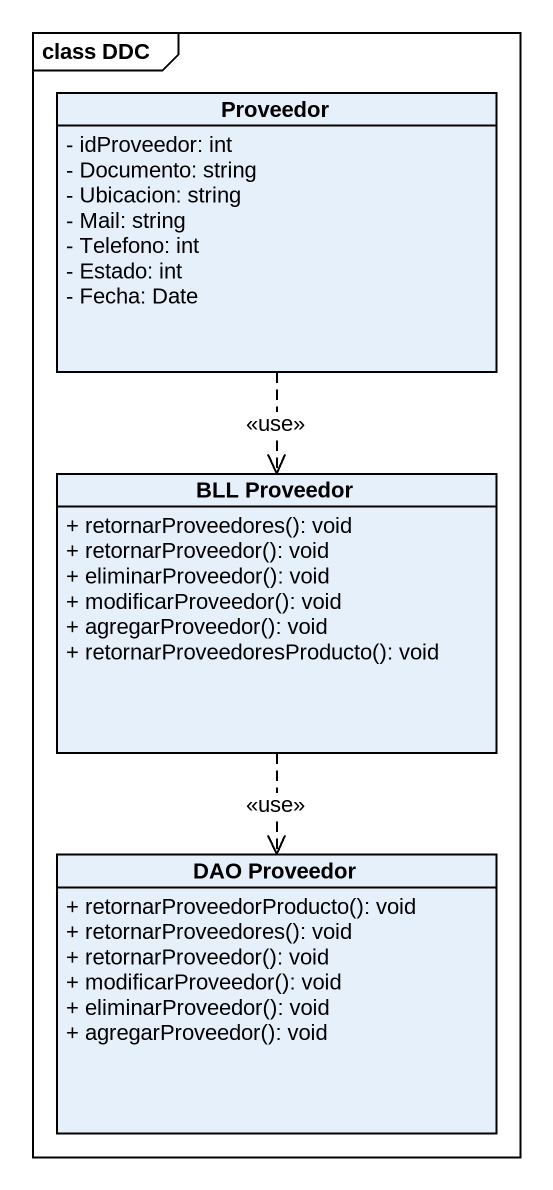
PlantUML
@startuml
mainframe class DDC
hide circle
hide empty members
skinparam classAttributeIconSize 0
class Proveedor {
  - idProveedor: int
  - Documento: string
  - Ubicacion: string
  - Mail: string
  - Telefono: int
  - Estado: int
  - Fecha: Date
}
class "BLL Proveedor" as BLL_Proveedor {
  + retornarProveedores(): void
  + retornarProveedor(): void
  + eliminarProveedor(): void
  + modificarProveedor(): void
  + agregarProveedor(): void
  + retornarProveedoresProducto(): void
}
class "DAO Proveedor" as DAO_Proveedor {
  + retornarProveedorProducto(): void
  + retornarProveedores(): void
  + retornarProveedor(): void
  + modificarProveedor(): void
  + eliminarProveedor(): void
  + agregarProveedor(): void
}
Proveedor ..> BLL_Proveedor : <<use>>
BLL_Proveedor ..> DAO_Proveedor : <<use>>
@enduml
